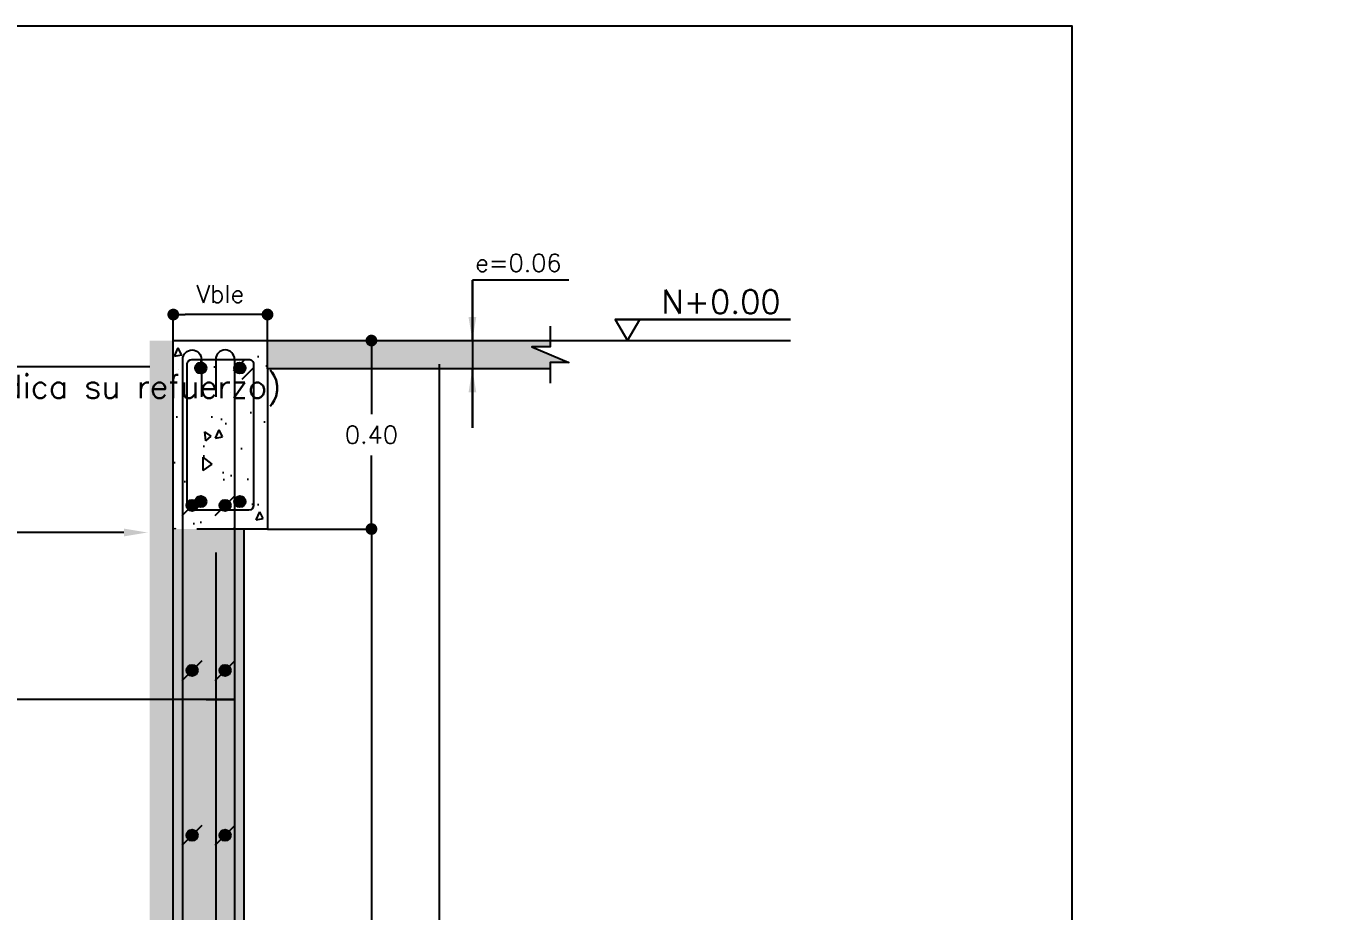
# Model space of a CAD drawing. Header units: millimetres. Extents: x -103 to 209, y -46 to 105.
# Drawn here: x 30.802 to 33.551, y -34.454 to -32.575 of the extents above; entities that cross this region are included whole.
import ezdxf
from ezdxf import colors
from ezdxf.entities.mleader import LeaderData, LeaderLine
from ezdxf.math import Vec2, Vec3

# ---------------------------------------------------------------- set-up
doc = ezdxf.new("R2010")
doc.units = ezdxf.units.MM
doc.header["$LTSCALE"] = 0.01
doc.header["$PDMODE"] = 3
doc.linetypes.add('DASHED2', pattern=[0.375, 0.25, -0.125])
for name, color, linetype in [('FC_BORDES', 4, 'Continuous'), ('FC_COTAS', 1, 'Continuous'), ('FC_COTAS @ 25', 1, 'Continuous'), ('FC_ESTRIBOS', 3, 'Continuous'), ('FC_HATCH 252', 252, 'Continuous'), ('FC_HATCH 253', 253, 'Continuous'), ('FC_HATCH 254', 254, 'Continuous'), ('FC_LINEA CORTE', 1, 'Continuous'), ('FC_PROYECCION', 6, 'DASHED2'), ('FC_R-80', 11, 'Continuous'), ('FC_REFUERZO 2', 1, 'Continuous'), ('HIERRO', 5, 'Continuous')]:
    doc.layers.add(name, color=color, linetype=linetype)
doc.layers.add('FC_HOJA', color=230, linetype='Continuous', plot=False)
doc.styles.add('FC_TEXT1', font='romans.shx')
doc.styles.add('ROMANS', font='romans.shx', dxfattribs={"height": 0.1})
doc.styles.get("Standard").update_dxf_attribs({"font": 'romans.shx'})
doc.dimstyles.new('FC_COTAS', dxfattribs={"dimtxt": 0.0015, "dimasz": 0.001, "dimexe": 0, "dimexo": 0, "dimgap": 0.001, "dimtad": 1, "dimtih": 1, "dimtoh": 1, "dimzin": 0, "dimdsep": 46, "dimtxsty": 'FC_TEXT1', "dimblk": 'DOT', "dimcen": 0.09, "dimclrd": 256, "dimclre": 256, "dimclrt": 256, "dimadec": 0, "dimazin": 0, "dimtfac": 1, "dimtix": 1, "dimtmove": 2, "dimatfit": 3, "dimfxl": 1.002, "dimtolj": 1, "dimtzin": 0, "dimlwd": -1, "dimarcsym": 0})
doc.dimstyles.new('FC_COTAS EJES', dxfattribs={"dimtxt": 0.002, "dimasz": 0.0015, "dimexe": 0, "dimexo": 0, "dimgap": 0.001, "dimtad": 1, "dimtih": 1, "dimtoh": 1, "dimzin": 0, "dimdsep": 46, "dimtxsty": 'FC_TEXT1', "dimblk": 'DOT', "dimcen": 0.09, "dimclrd": 256, "dimclre": 256, "dimclrt": 256, "dimadec": 0, "dimazin": 0, "dimtfac": 1, "dimtix": 1, "dimtmove": 2, "dimatfit": 3, "dimfxl": 1.002, "dimtolj": 1, "dimtzin": 0, "dimlwd": -1, "dimarcsym": 0})
doc.dimstyles.get("Standard").update_dxf_attribs({"dimtxt": 0.18, "dimasz": 0.18, "dimexe": 0.18, "dimexo": 0.0625, "dimgap": 0.09, "dimtad": 0, "dimtih": 1, "dimtoh": 1, "dimdec": 4, "dimzin": 0, "dimdsep": 46, "dimtxsty": 'Standard', "dimcen": 0.09, "dimadec": 0, "dimazin": 0, "dimtfac": 1, "dimtdec": 4, "dimtofl": 0, "dimtmove": 0, "dimatfit": 3, "dimfxl": 1, "dimtolj": 1, "dimtzin": 0, "dimarcsym": 0})

# ---------------------------------------------------------------- blocks, each defined once
blk = doc.blocks.new('*U175')
at = {"layer": 'FC_LINEA CORTE', "ltscale": 0.9, "const_width": 0.0200000000000667}
blk.add_lwpolyline([(2.039583018044163, 0.1800000000007458), (0.5515410228972759, 0.1800000000007458)], dxfattribs=at)
at = {"layer": 'FC_LINEA CORTE', "ltscale": 0.9}
blk.add_lwpolyline([(0.6554640713525477, 0), (0.7593871198078195, 0.1800000000007458), (0.5515410228972759, 0.1800000000007458)], close=True, dxfattribs=at)
blk.add_lwpolyline([(0, 0), (2.039583018044163, 0)], dxfattribs=at)
at = {"layer": 'FC_R-80', "lineweight": 25, "style": 'ROMANS'}
blk.add_attdef('N+0.00_001', (0.9443449228060682, 0.2300000000007458), '', height=0.2, dxfattribs=at)
blk = doc.blocks.new('*D188')
at = {"layer": 'Defpoints', "color": 0, "transparency": 16777216}
for p in [(31.67741546452778, -33.24266280818776), (31.67988100896989, -33.24266280818776), (31.46515000543475, -36.09266280818748)]:
    blk.add_point(p, dxfattribs=at)
at = {"layer": 'FC_COTAS', "color": 0, "lineweight": -2, "transparency": 16777216}
for p, q in [((31.73991546452778, -33.24266280818776), (31.85988100896989, -33.24266280818776)), ((31.67988100896989, -36.04266280818749), (31.67988100896989, -33.29266280818776)), ((31.52765000543475, -36.09266280818748), (31.85988100896989, -36.09266280818748))]:
    blk.add_line(p, q, dxfattribs=at)
at = {"layer": 'FC_COTAS', "color": 0, "transparency": 16777216}
for points in [[(31.67154767563655, -33.29266280818776), (31.68821434230322, -33.29266280818776), (31.67988100896989, -33.24266280818776)], [(31.67154767563655, -36.04266280818749), (31.68821434230322, -36.04266280818749), (31.67988100896989, -36.09266280818748)]]:
    blk.add_solid(points, dxfattribs=at)
blk = doc.blocks.new('_Dot')
at = {"color": 0, "linetype": 'ByBlock', "lineweight": -2}
blk.add_line((-0.5, 0), (-1, 0), dxfattribs=at)
at = {"color": 0, "linetype": 'ByBlock', "const_width": 0.5}
blk.add_lwpolyline([(-0.25, 0, 1), (0.25, 0, 1)], format="xyb", close=True, dxfattribs=at)
blk = doc.blocks.new('*D244')
at = {"layer": 'Defpoints', "color": 0, "ltscale": 0.9, "transparency": 16777216}
for p in [(31.31515000543593, -33.64266280818762), (31.2651500054353, -36.0926628081875), (31.53568811499098, -36.0926628081875)]:
    blk.add_point(p, dxfattribs=at)
at = {"layer": 'FC_COTAS', "lineweight": -2, "ltscale": 0.9, "transparency": 16777216}
for p, q in [((31.31515000543593, -33.64266280818762), (31.53568811499098, -33.64266280818762)), ((31.2651500054353, -36.0926628081875), (31.53568811499098, -36.0926628081875))]:
    blk.add_line(p, q, dxfattribs=at)
at = {"layer": 'FC_COTAS', "ltscale": 0.9, "transparency": 16777216}
for p, q in [((31.53568811499098, -33.66766280818762), (31.53568811499098, -34.82391280818756)), ((31.53568811499098, -36.0676628081875), (31.53568811499098, -34.91141280818756))]:
    blk.add_line(p, q, dxfattribs=at)
at = {"layer": 'FC_COTAS', "ltscale": 0.9, "transparency": 16777216, "xscale": 0.025, "yscale": 0.025, "zscale": 0.025}
for p, rotation in [((31.53568811499098, -33.64266280818762), 90), ((31.53568811499098, -36.0926628081875), 270)]:
    blk.add_blockref('_Dot', p, dxfattribs=dict(at, rotation=rotation))
at = {"layer": 'FC_COTAS', "ltscale": 0.9, "transparency": 16777216, "insert": (31.53568811499096, -34.86766280818756), "char_height": 0.0375, "attachment_point": 5, "style": 'FC_TEXT1'}
blk.add_mtext('\\A1;2.45', dxfattribs=at)
blk = doc.blocks.new('*U185')
for p, q in [((-1.565144949592853e-05, -0.05185082723491875), (-0.02449228152534159, -0.0273741971592978)), ((-0.01804621370081476, -0.07045751884259578), (-0.0427569564620866, -0.04574677608155132))]:
    blk.add_line(p, q)
blk.add_lwpolyline([(-0.3100001292959033, 0.07047118705174006), (-0.00972472055218672, 0.07048139550897033, -0.414213562373095), (-1.565439546309666e-05, 0.06048139550897942), (-1.565144949592853e-05, -0.06048497959039258, -0.434458133651148), (-0.009724717606219551, -0.07045751947014713), (-0.310000126349936, -0.07046772792737739, -0.414213562373095), (-0.3200001263496995, -0.06046772792738649), (-0.3199998736063921, 0.06047164088369363, -0.4143105933018402)], format="xyb", close=True)
blk = doc.blocks.new('*U23')
h = blk.add_hatch(color=0)
h.dxf.hatch_style = 1
edge = h.paths.add_edge_path()
edge.add_arc((0, 0), 0.01194796215586393, 0, 360, ccw=False)
at = {"color": 0}
blk.add_circle((0, 0), 0.01194796215586393, dxfattribs=at)
blk = doc.blocks.new('*U24')
h = blk.add_hatch(color=0)
h.dxf.hatch_style = 1
edge = h.paths.add_edge_path()
edge.add_arc((0, 0), 0.01194796215586393, 0, 360, ccw=False)
at = {"color": 0, "ltscale": 0.6}
blk.add_lwpolyline([(-0.02121320343596942, -0.02121320343567818), (0.02121320343551467, 0.02121320343522343)], dxfattribs=at)
at = {"color": 0}
blk.add_circle((0, 0), 0.01194796215586393, dxfattribs=at)
blk = doc.blocks.new('*U186')
at = {"layer": 'FC_REFUERZO 2', "ltscale": 0.9}
for p in [(-0.03500000000011738, 8.680539355765404e-06), (0.03500000000011028, 8.680539355765404e-06)]:
    blk.add_blockref('*U24', p, dxfattribs=at)
blk = doc.blocks.new('*U187')
at = {"layer": 'FC_COTAS', "color": 0, "linetype": 'ByBlock', "lineweight": -2, "transparency": 16777216}
for p in [(1.500192328955507e-16, 2.45), (1.285879139104721e-16, 2.1), (1.071565949253934e-16, 1.75), (8.572527594031472e-17, 1.4), (6.429395695523604e-17, 1.05), (4.286263797015736e-17, 0.7), (2.143131898507868e-17, 0.35), (0, 0)]:
    blk.add_blockref('*U186', p, dxfattribs=at)
blk = doc.blocks.new('*D189')
at = {"layer": 'Defpoints', "color": 0, "transparency": 16777216}
for p in [(31.67741546452769, -33.24266280818776), (31.67988100896982, -33.24266280818776), (31.56515000543529, -36.09266280818748)]:
    blk.add_point(p, dxfattribs=at)
at = {"layer": 'FC_COTAS', "color": 0, "lineweight": -2, "transparency": 16777216}
for p, q in [((31.73991546452769, -33.24266280818776), (31.85988100896982, -33.24266280818776)), ((31.67988100896982, -36.04266280818749), (31.67988100896982, -33.29266280818776)), ((31.62765000543529, -36.09266280818748), (31.85988100896982, -36.09266280818748))]:
    blk.add_line(p, q, dxfattribs=at)
at = {"layer": 'FC_COTAS', "color": 0, "transparency": 16777216}
for points in [[(31.67154767563649, -33.29266280818776), (31.68821434230316, -33.29266280818776), (31.67988100896982, -33.24266280818776)], [(31.67154767563649, -36.04266280818749), (31.68821434230316, -36.04266280818749), (31.67988100896982, -36.09266280818748)]]:
    blk.add_solid(points, dxfattribs=at)
blk = doc.blocks.new('*D199')
at = {"layer": 'Defpoints', "color": 0, "ltscale": 0.6, "transparency": 16777216}
for p in [(31.31515000543529, -33.24266280818749), (31.53568811499098, -33.24266280818749), (31.31515000543593, -33.64266280818762)]:
    blk.add_point(p, dxfattribs=at)
at = {"layer": 'FC_COTAS', "lineweight": -2, "ltscale": 0.6, "transparency": 16777216}
for p, q in [((31.31515000543529, -33.24266280818749), (31.53568811499098, -33.24266280818749)), ((31.31515000543593, -33.64266280818762), (31.53568811499098, -33.64266280818762))]:
    blk.add_line(p, q, dxfattribs=at)
at = {"layer": 'FC_COTAS', "ltscale": 0.6, "transparency": 16777216}
for p, q in [((31.53568811499098, -33.26766280818749), (31.53568811499098, -33.39891280818755)), ((31.53568811499098, -33.61766280818762), (31.53568811499098, -33.48641280818756))]:
    blk.add_line(p, q, dxfattribs=at)
at = {"layer": 'FC_COTAS', "ltscale": 0.6, "transparency": 16777216, "xscale": 0.025, "yscale": 0.025, "zscale": 0.025}
for p, rotation in [((31.53568811499098, -33.24266280818749), 90), ((31.53568811499098, -33.64266280818762), 270)]:
    blk.add_blockref('_Dot', p, dxfattribs=dict(at, rotation=rotation))
at = {"layer": 'FC_COTAS', "ltscale": 0.6, "transparency": 16777216, "insert": (31.53568811499096, -33.44266280818756), "char_height": 0.0375, "attachment_point": 5, "style": 'FC_TEXT1'}
blk.add_mtext('\\A1;0.40', dxfattribs=at)
blk = doc.blocks.new('*D231')
at = {"layer": 'Defpoints', "color": 0, "ltscale": 0.6, "transparency": 16777216}
for p in [(31.11515000543528, -33.18744752744551), (31.11515000543528, -33.24266280818748), (31.31515000543528, -33.24266280818748)]:
    blk.add_point(p, dxfattribs=at)
at = {"layer": 'FC_COTAS', "lineweight": -2, "ltscale": 0.6, "transparency": 16777216}
for p, q in [((31.11515000543528, -33.24266280818748), (31.11515000543528, -33.18744752744551)), ((31.31515000543528, -33.24266280818748), (31.31515000543528, -33.18744752744551))]:
    blk.add_line(p, q, dxfattribs=at)
at = {"layer": 'FC_COTAS', "ltscale": 0.6, "transparency": 16777216}
blk.add_line((31.29015000543528, -33.18744752744551), (31.14015000543528, -33.18744752744551), dxfattribs=at)
at = {"layer": 'FC_COTAS', "ltscale": 0.6, "transparency": 16777216, "xscale": 0.025, "yscale": 0.025, "zscale": 0.025, "rotation": 180}
blk.add_blockref('_Dot', (31.11515000543528, -33.18744752744551), dxfattribs=at)
at = {"layer": 'FC_COTAS', "ltscale": 0.6, "transparency": 16777216, "xscale": 0.025, "yscale": 0.025, "zscale": 0.025}
blk.add_blockref('_Dot', (31.31515000543528, -33.18744752744551), dxfattribs=at)
at = {"layer": 'FC_COTAS', "ltscale": 0.6, "transparency": 16777216, "insert": (31.21515000543528, -33.14369752744551), "char_height": 0.0375, "attachment_point": 5, "style": 'FC_TEXT1'}
blk.add_mtext('\\A1;Vble', dxfattribs=at)
blk = doc.blocks.new('*U181')
at = {"layer": 'FC_LINEA CORTE'}
blk.add_lwpolyline([(4.612817958133035e-11, 0.002416381296528236), (3.910829647781751e-11, 0.0006749999888598), (-0.001574999999093103, 0.0006749999979546918), (0.001574999999093103, -0.0006749999979546918), (1.819003522182585e-12, -0.0006750000075044), (9.557204186696608e-13, -0.002416381296528236)], dxfattribs=at)
blk = doc.blocks.new('*U190')
at = {"layer": 'Defpoints', "ltscale": 0.9, "transparency": 33554457}
blk.add_line((-6.661338147750939e-16, -6.661338147750939e-16), (4.440892098500626e-16, -0.00240000000000018), dxfattribs=at)
at = {"layer": 'FC_LINEA CORTE', "ltscale": 0.9}
blk.add_lwpolyline([(0.00819760579792277, 0.005140967523789897), (2.638385269020894e-15, 0.005140967523789897)], dxfattribs=at)
at = {"layer": 'FC_R-80', "ltscale": 0.9, "style": 'FC_TEXT1'}
blk.add_attdef('TEXTO', (0.003812957439229772, 0.005840967523789898), '', height=0.0015, dxfattribs=at)
at = {"layer": 'FC_LINEA CORTE', "ltscale": 0.9}
for points in [[(-7.025016896314422e-16, 7.105427357601002e-15), (2.638385269020894e-15, 0.005140967523789897), (-7.025016896314422e-16, 7.105427357601002e-15)], [(4.218253572235243e-16, -0.002399999999999927), (4.218253572235243e-16, -0.007407449460736707), (4.218253572235243e-16, -0.002399999999999927)]]:
    blk.add_leader(points, dimstyle='FC_COTAS EJES', override={"dimscale": 1, "dimasz": 0.002}, dxfattribs=at)

msp = doc.modelspace()

# ---------------------------------------------------------------- hatches: boundary and pattern name
at = {"layer": 'FC_HATCH 252'}
h = msp.add_hatch(dxfattribs=at)
h.set_pattern_fill('AR-CONC', color=256, scale=0.001, angle=45, style=0)
h.set_pattern_definition([(94.99999999999994, (28.82167121488268, -37.39323291902745), (0.1400946503457718, 0.1175533794048302), [0.01905, -0.20955]), (40.00000000000002, (28.82167121488268, -37.39323291902745), (-0.1600184531424416, 0.1101767285788195), [0.01524, -0.16764058417]), (145.4514447, (28.83334573204139, -37.38343683598271), (-0.01992379762965982, 0.2277301021368535), [0.0161900088, -0.1780902446]), (91.18419999999993, (28.78575019039841, -37.35731189454317), (0.2214102432304705, 0.1619534128742705), [0.02857499999999999, -0.3143249999999999]), (141.63555761, (28.80420101048262, -37.34381577167474), (-0.00708661747621861, 0.3428267636152945), [0.02428502314, -0.26713560816]), (36.18415117000001, (28.78575019039841, -37.35731189454317), (-0.007086617458072181, 0.3428267636162032), [0.02285996707, -0.25145973192]), (66, (28.81269095876161, -37.34833163842211), (0.1795199793093499, 0.03489514907439818), [0.01904999999999998, -0.2095499999999999]), (11.00000000000003, (28.81269095876161, -37.34833163842211), (-0.08653992652234557, 0.1739411931937545), [0.01524, -0.16764]), (116.451445, (28.82765095706944, -37.34542370937277), (0.09298005187572972, 0.2088363427013336), [0.0161900088, -0.1780899376]), (82.50000000000001, (28.82167121488268, -37.39323291902745), (-0.05760546906781041, 0.06197341367358699), [0, -0.1656079999999999, 0, -0.1701799999999999, 0, -0.1682749999999999]), (52.49999999999999, (28.82167121488268, -37.39323291902745), (-0.02358972731942487, 0.1180870002746923), [0, -0.09702799999999999, 0, -0.161798, 0, -0.06413500000000001]), (12.5, (28.78161927258272, -37.43328486132742), (0.09992786303251577, 0.0918261955827136), [0, -0.0635, 0, -0.19812, 0, -0.26289]), (2.499999999999997, (28.76365876034058, -37.45124537356956), (0.08676390441821674, 0.1227223928811142), [0, -0.08255, 0, -0.131572, 0, -0.18669])])
h.paths.add_polyline_path([(31.31515000543528, -33.30266280818747), (31.31515000543528, -33.24266280818748), (31.11515000543528, -33.24266280818748), (31.11515000543528, -33.64266280818747), (31.26515000543528, -33.64266280818747), (31.31515000543528, -33.64266280818747)])
at = {"layer": 'FC_HATCH 253'}
h = msp.add_hatch(dxfattribs=at)
h.set_pattern_fill('EARTH', color=256, scale=0.006999999999999999, angle=45, style=0)
h.set_pattern_definition([(45, (-2618.258551855839, -1708.476836566231), (6.938893903907228e-18, 0.06286179284748405), [0.04444999999999999, -0.04444999999999999]), (45, (-2618.270338441997, -1708.465049980072), (6.938893903907228e-18, 0.06286179284748405), [0.04444999999999999, -0.04444999999999999]), (45, (-2618.282125028156, -1708.453263393913), (6.938893903907228e-18, 0.06286179284748405), [0.04444999999999999, -0.04444999999999999]), (135, (-2618.282125028156, -1708.445405669807), (-0.06286179284748405, 6.938893903907228e-18), [0.04444999999999999, -0.04444999999999999]), (135, (-2618.270338441997, -1708.433619083648), (-0.06286179284748405, 6.938893903907228e-18), [0.04444999999999999, -0.04444999999999999]), (135, (-2618.258551855839, -1708.421832497489), (-0.06286179284748405, 6.938893903907228e-18), [0.04444999999999999, -0.04444999999999999])])
h.paths.add_polyline_path([(31.11515000543519, -33.24266280818775), (31.06515000543501, -33.24266280818775), (31.06515000543501, -36.09266280818747), (30.9651500054351, -36.09266280818747), (30.9651500054351, -36.74266280818746), (31.61515000543546, -36.74266280818739), (31.61515000543546, -36.14266280855984), (32.02571416670704, -36.14266280781504), (32.02571416670704, -36.09266280781508), (31.56515000543528, -36.09266280855989), (31.56515000543528, -36.69266280818744), (31.01515000543528, -36.69266280818751), (31.01515000543528, -36.14266280818742), (31.11515000543519, -36.14266280818742)])
at = {"layer": 'FC_HATCH 254', "ltscale": 0.6}
h = msp.add_hatch(color=256, dxfattribs=at)
h.dxf.hatch_style = 1
h.paths.add_polyline_path([(31.9151500037221, -33.30266280818747), (31.91515000372861, -33.28953780837483), (31.95452500366046, -33.28953780813609), (31.87577500370581, -33.25578780823835), (31.91515000466084, -33.25578780846573), (31.91515000471376, -33.24266280818748), (31.31515000543528, -33.24266280818748), (31.31515000543528, -33.30266280818747)])
h = msp.add_hatch(color=256, dxfattribs=at)
h.dxf.hatch_style = 1
h.paths.add_polyline_path([(31.11515000543528, -36.09266280818747), (31.26515000543528, -36.09266280818747), (31.26515000543528, -33.64266280818747), (31.11515000543528, -33.64266280818747)])

# ---------------------------------------------------------------- linework, layer by layer
at = {"layer": 'FC_BORDES', "ltscale": 0.6}
msp.add_lwpolyline([(31.91515000543528, -33.30266280818747), (31.31515000543528, -33.30266280818747), (31.31515000543528, -33.64266280818747), (31.26515000543528, -33.64266280818747), (31.26515000543528, -36.09266280818747), (31.56515000543528, -36.09266280818747), (31.56515000543528, -36.69266280818747), (31.01515000543528, -36.69266280818747), (31.01515000543528, -36.09266280818747), (31.11515000543528, -36.09266280818747), (31.11515000543528, -33.64266280818747), (31.11515000543528, -33.24266280818748), (31.91515000543528, -33.24266280818748)], dxfattribs=at)
at = {"layer": 'FC_HOJA', "ltscale": 0.6}
msp.add_lwpolyline([(29.63335738514444, -32.57482700004665), (33.02192658551734, -32.57482700004665), (33.02192658551734, -38.75487948946903), (29.63335738514444, -38.75487948946903)], close=True, dxfattribs=at)
at = {"layer": 'FC_PROYECCION', "ltscale": 0.6}
for p, q in [((31.31515000543528, -33.30266280818747), (31.31515000543528, -33.24266280818748)), ((31.26515000543528, -33.64266280818747), (31.11515000543528, -33.64266280818747))]:
    msp.add_line(p, q, dxfattribs=at)
at = {"layer": 'HIERRO'}
for p, q in [((31.13515000543492, -36.39266280818856), (31.13515000543526, -33.28266280818747)), ((31.24585512882071, -36.39266280818856), (31.24585512882037, -33.28266280818747)), ((31.20585512882068, -36.09266280818747), (31.20585512882068, -33.69266280818747))]:
    msp.add_line(p, q, dxfattribs=at)
for points in [[(31.13515000543526, -33.28266280818747, -1), (31.17508025816625, -33.28266280818747), (31.17508025816625, -33.36216083659787)], [(31.24515000543531, -33.28266280818747, 1), (31.20521975270432, -33.28266280818747), (31.20521975270432, -33.36216083659787)]]:
    msp.add_lwpolyline(points, format="xyb", dxfattribs=at)

# ---------------------------------------------------------------- block references
at = {"layer": 'FC_COTAS'}
ref = msp.add_blockref('*U190', (31.74992522224564, -33.24266280818748), dxfattribs=dict(at, xscale=25, yscale=25, zscale=25))
ref.add_attrib('TEXTO', 'e=0.06', (31.75596344394067, -33.09663862009273), dxfattribs={"layer": 'FC_R-80', "ltscale": 0.9, "height": 0.0375, "style": 'FC_TEXT1'})
msp.add_blockref('*U187', (31.1901500054354, -36.04267148872682), dxfattribs=at)
at = {"layer": 'FC_ESTRIBOS', "ltscale": 0.9, "rotation": 90}
msp.add_blockref('*U185', (31.21515000543528, -33.28266280818747), dxfattribs=at)
at = {"layer": 'FC_LINEA CORTE', "xscale": 0.25, "yscale": 0.25, "zscale": 0.25}
msp.add_blockref('*U175', (31.91515000543528, -33.24266280818748), dxfattribs=at).add_auto_attribs({'N+0.00_001': 'N+0.00'})
at = {"layer": 'FC_LINEA CORTE', "xscale": 25, "yscale": 25, "zscale": 25}
msp.add_blockref('*U181', (31.91515000368314, -33.27266280818722), dxfattribs=at)
at = {"layer": 'FC_REFUERZO 2', "ltscale": 0.9}
for p in [(31.17345302357541, -33.3009814777426), (31.25656514852402, -33.3009814777426), (31.17345302357541, -33.58436280818747), (31.25656514852402, -33.58436280818747)]:
    msp.add_blockref('*U23', p, dxfattribs=at)

# ---------------------------------------------------------------- dimensions: what is measured, and where the dimension line sits
at = {"layer": 'FC_COTAS'}
for base, p1, p2, picture, middle in [((31.67988100896989, -33.24266280818776), (31.46515000543474, -36.09266280818747), (31.67741546452777, -33.24266280818775), '*D188', (31.67988100896987, -34.66766280818762)), ((31.67988100896982, -33.24266280818776), (31.56515000543528, -36.09266280818747), (31.67741546452768, -33.24266280818775), '*D189', (31.6798810089698, -34.66766280818762))]:
    dim = msp.add_linear_dim(base=base, p1=p1, p2=p2, angle=90, text=' ', dimstyle='Standard', override={"dimasz": 0.05}, dxfattribs=at)
    dim.commit()
    dim.dimension.update_dxf_attribs({"geometry": picture, "text_midpoint": middle})
at = {"layer": 'FC_COTAS @ 25', "ltscale": 0.6}
dim = msp.add_linear_dim(base=(31.11515000543528, -33.18744752744551), p1=(31.31515000543528, -33.24266280818748), p2=(31.11515000543528, -33.24266280818748), text='Vble', dimstyle='FC_COTAS', override={"dimscale": 25, "dimtix": 1, "dimtofl": 1, "dimtmove": 2, "dimatfit": 3}, dxfattribs=at)
dim.commit()
dim.dimension.update_dxf_attribs({"geometry": '*D231', "text_midpoint": (31.21515000543528, -33.14369752744551)})
dim = msp.add_linear_dim(base=(31.53568811499098, -33.24266280818749), p1=(31.31515000543592, -33.64266280818761), p2=(31.31515000543528, -33.24266280818748), angle=90, dimstyle='FC_COTAS', override={"dimscale": 25, "dimtix": 1, "dimtofl": 1, "dimtmove": 2, "dimatfit": 3}, dxfattribs=at)
dim.commit()
dim.dimension.update_dxf_attribs({"geometry": '*D199', "text_midpoint": (31.53568811499096, -33.44266280818756)})
at = {"layer": 'FC_COTAS @ 25', "ltscale": 0.9}
dim = msp.add_linear_dim(base=(31.53568811499098, -36.0926628081875), p1=(31.31515000543592, -33.64266280818761), p2=(31.26515000543528, -36.09266280818748), angle=90, dimstyle='FC_COTAS', override={"dimscale": 25, "dimtix": 1, "dimtofl": 1, "dimtmove": 2, "dimatfit": 3}, dxfattribs=at)
dim.commit()
dim.dimension.update_dxf_attribs({"geometry": '*D244', "text_midpoint": (31.53568811499096, -34.86766280818756)})

# ---------------------------------------------------------------- leaders
at = {"layer": 'FC_COTAS @ 25', "ltscale": 0.6}
ml = msp.add_multileader_mtext('Standard', dxfattribs=at)
ml.set_content('Viga de losa\\P(Vblex40) (No se indica su refuerzo)', color=11, style='FC_TEXT1')
ml.set_leader_properties()
ml.build(insert=Vec2(0, 0))
ml.multileader.update_dxf_attribs({"text_left_attachment_type": 6, "text_right_attachment_type": 6, "dogleg_length": 0.008, "arrow_head_size": 0.05, "scale": 25})
ctx = ml.context
ctx.base_point, ctx.scale, ctx.char_height, ctx.arrow_head_size, ctx.landing_gap_size, ctx.plane_origin = Vec3(30.05912633928078, -33.29845066022041), 25, 0.05, 0.05, 0.025, Vec3(31.01515000543528, -33.29845066022041)
ctx.left_attachment, ctx.right_attachment = 6, 6
notes = []
notes.append((ctx, [(0, (1, 1, 0), (30.8311211251904, -33.29845066022041), (-1, 0), 0.07199478590962088, [(0, [(31.11515000543528, -33.29845066022041)], 0, [])])]))
ctx.mtext.insert, ctx.mtext.width, ctx.mtext.line_spacing_style, ctx.mtext.flow_direction = Vec3(30.08412633928078, -33.23178399355374), 0.7219285714285713, 2, 5
ml = msp.add_multileader_mtext('Standard', dxfattribs=at)
ml.set_content('Suelo', color=11, style='FC_TEXT1')
ml.set_leader_properties()
ml.build(insert=Vec2(0, 0))
ml.multileader.update_dxf_attribs({"text_left_attachment_type": 6, "text_right_attachment_type": 6, "dogleg_length": 0.008, "arrow_head_size": 0.05, "scale": 25})
ctx = ml.context
ctx.base_point, ctx.scale, ctx.char_height, ctx.arrow_head_size, ctx.landing_gap_size, ctx.plane_origin = Vec3(30.05950396691701, -33.65004803677137), 25, 0.05, 0.05, 0.025, Vec3(31.01515000543528, -33.65004803677137)
ctx.left_attachment, ctx.right_attachment = 6, 6
notes.append((ctx, [(0, (1, 1, 0), (30.36721303854091, -33.65004803677137), (-1, 0), 0.07199478590962088, [(0, [(31.06048860642871, -33.65004803677137)], 0, [])])]))
ctx.mtext.insert, ctx.mtext.width, ctx.mtext.line_spacing_style, ctx.mtext.flow_direction = Vec3(30.084503966917, -33.59004803677136), 0.4862142857142854, 2, 5
ml = msp.add_multileader_mtext('Standard', dxfattribs=at)
ml.set_content('#3 a 0.35 L=3.40', color=11, style='FC_TEXT1')
ml.set_leader_properties()
ml.build(insert=Vec2(0, 0))
ml.multileader.update_dxf_attribs({"text_left_attachment_type": 6, "text_right_attachment_type": 6, "dogleg_length": 0.008, "arrow_head_size": 0.05, "scale": 25})
ctx = ml.context
ctx.base_point, ctx.scale, ctx.char_height, ctx.arrow_head_size, ctx.landing_gap_size, ctx.plane_origin = Vec3(30.059503966917, -34.00452289259046), 25, 0.05, 0.05, 0.025, Vec3(31.01515000543528, -34.00452289259046)
ctx.left_attachment, ctx.right_attachment = 6, 6
notes.append((ctx, [(0, (1, 1, 0), (30.57673684806472, -34.00452289259046), (-1, 0), 0.07199478590962088, [(1, [(31.13515000543519, -34.00452289259046), (31.24585512882044, -34.00452289259046)], 0, [])])]))
ctx.mtext.insert, ctx.mtext.width, ctx.mtext.line_spacing_style, ctx.mtext.flow_direction = Vec3(30.084503966917, -33.94452289259046), 0.4028809523809524, 2, 5
for ctx, leaders in notes:
    for number, flags, end, landing, length, lines in leaders:
        leader = LeaderData()
        leader.index, (leader.has_last_leader_line, leader.has_dogleg_vector, leader.attachment_direction) = number, flags
        leader.last_leader_point, leader.dogleg_vector, leader.dogleg_length = Vec3(end), Vec3(landing), length
        for number, points, colour, breaks in lines:
            line = LeaderLine()
            line.index, line.vertices, line.color, line.breaks = number, Vec3.list(points), colors.encode_raw_color(colour), breaks
            leader.lines.append(line)
        ctx.leaders.append(leader)

doc.saveas('drawing.dxf')
